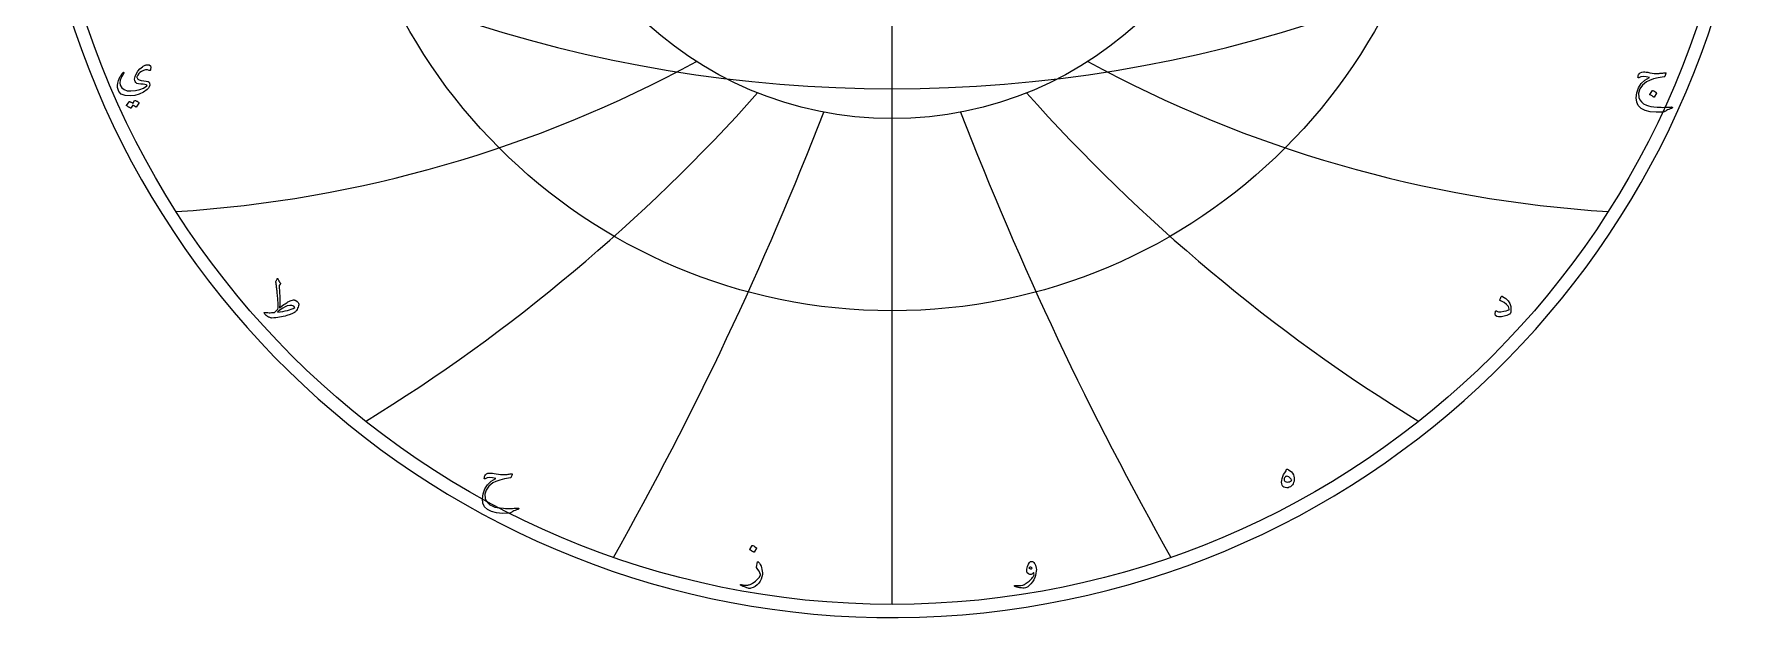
# Model space of a CAD drawing. Header units: millimetres. Extents: x -128 to 128, y -128 to 131.
# Drawn here: x -127.3 to 127.9, y -128 to -41.5 of the extents above; entities that cross this region are included whole.
import ezdxf

# ---------------------------------------------------------------- set-up
doc = ezdxf.new("R2010")
doc.units = ezdxf.units.MM
for name, color, linetype in [('CUT_OUTER', 1, 'Continuous'), ('ENGRAVE', 7, 'Continuous'), ('ENGRAVE_FINE', 8, 'Continuous'), ('TEXT', 5, 'Continuous')]:
    doc.layers.add(name, color=color, linetype=linetype)

msp = doc.modelspace()

# ---------------------------------------------------------------- linework, layer by layer
at = {"layer": 'CUT_OUTER'}
msp.add_arc((0, 0), 127.95, 185.9764, 87.8052, dxfattribs=at)
at = {"layer": 'ENGRAVE'}
for points in [[(0, -126), (0, 126)], [(0, -126), (0, -53.99)]]:
    msp.add_lwpolyline(points, dxfattribs=at)
for radius in [126, 82.48, 53.99]:
    msp.add_circle((0, 0), radius, dxfattribs=at)
for centre, radius, start, end in [((-117.94, 117.94), 186.07, 273.6083, 298.5417), ((117.94, 117.94), 186.07, 241.4583, 266.3917), ((-215.72, 124.54), 262.39, 301.6301, 318.2524), ((215.72, 124.54), 262.39, 221.7476, 238.3699), ((-479.94, 128.6), 503.67, 330.5516, 338.8627), ((479.94, 128.6), 503.67, 201.1373, 209.4484)]:
    msp.add_arc(centre, radius, start, end, dxfattribs=at)
at = {"layer": 'ENGRAVE_FINE'}
msp.add_arc((0, 153.85), 203.41, 231.7741, 308.2259, dxfattribs=at)
at = {"layer": 'TEXT'}
for points in [[(-110.22, -46.84), (-110.47, -46.76), (-110.75, -46.75), (-111.05, -46.83), (-111.39, -46.99), (-111.61, -47.14), (-111.78, -47.32), (-111.93, -47.52), (-112.03, -47.76), (-112.05, -47.81), (-112.05, -47.86), (-112.04, -47.91), (-112.02, -47.96), (-111.9, -48.13), (-111.69, -48.25), (-111.4, -48.34), (-111.03, -48.38), (-110.66, -48.42), (-110.39, -48.49), (-110.23, -48.59), (-110.16, -48.73), (-110.15, -49.01), (-110.21, -49.26), (-110.33, -49.48), (-110.51, -49.67), (-111.09, -50.07), (-111.7, -50.36), (-112.35, -50.54), (-113.04, -50.63), (-113.79, -50.57), (-114.36, -50.35), (-114.73, -49.95), (-114.91, -49.37), (-114.93, -49.06), (-114.88, -48.71), (-114.78, -48.34), (-114.62, -47.95), (-114.57, -47.84), (-114.51, -47.73), (-114.45, -47.63), (-114.39, -47.53), (-114.33, -47.43), (-114.27, -47.34), (-114.2, -47.25), (-114.13, -47.17), (-114.1, -47.13), (-114.06, -47.12), (-114.03, -47.12), (-114.01, -47.15), (-113.99, -47.19), (-113.99, -47.22), (-114, -47.25), (-114.02, -47.29), (-114.33, -47.8), (-114.52, -48.27), (-114.58, -48.68), (-114.51, -49.04), (-114.28, -49.42), (-113.95, -49.69), (-113.51, -49.85), (-112.96, -49.89), (-112.26, -49.84), (-111.63, -49.69), (-111.07, -49.46), (-110.58, -49.14), (-110.55, -49.11), (-110.54, -49.09), (-110.55, -49.06), (-110.57, -49.03), (-110.68, -48.98), (-110.86, -48.94), (-111.11, -48.9), (-111.45, -48.88), (-111.79, -48.84), (-112.04, -48.76), (-112.22, -48.64), (-112.32, -48.49), (-112.37, -48.31), (-112.38, -48.12), (-112.36, -47.93), (-112.31, -47.72), (-112.13, -47.32), (-111.89, -46.95), (-111.59, -46.61), (-111.21, -46.31), (-111.11, -46.23), (-111.02, -46.17), (-110.92, -46.12), (-110.83, -46.07), (-110.75, -46.04), (-110.66, -46.01), (-110.58, -46), (-110.51, -45.99), (-110.21, -46.02), (-110.03, -46.15), (-109.97, -46.38), (-110.01, -46.71), (-110.05, -46.8), (-110.1, -46.85), (-110.15, -46.86), (-110.22, -46.84)], [(114.79, -47.32), (114.61, -47.74), (114.59, -47.77), (114.57, -47.79), (114.55, -47.8), (114.52, -47.81), (113.66, -47.94), (112.95, -48.11), (112.37, -48.31), (111.93, -48.54), (111.32, -49.04), (110.92, -49.59), (110.75, -50.19), (110.79, -50.84), (110.93, -51.19), (111.16, -51.5), (111.49, -51.77), (111.91, -52), (112.2, -52.1), (112.57, -52.18), (113.01, -52.25), (113.52, -52.29), (113.8, -52.3), (114.07, -52.31), (114.33, -52.32), (114.59, -52.31), (114.85, -52.31), (115.1, -52.3), (115.35, -52.29), (115.58, -52.27), (115.64, -52.26), (115.68, -52.27), (115.72, -52.28), (115.74, -52.3), (115.75, -52.32), (115.75, -52.35), (115.75, -52.37), (115.74, -52.4), (115.73, -52.41), (115.72, -52.43), (115.71, -52.43), (115.7, -52.44), (115.68, -52.45), (115.67, -52.45), (115.65, -52.46), (115.64, -52.47), (115.42, -52.54), (115.22, -52.61), (115.05, -52.69), (114.9, -52.77), (114.81, -52.83), (114.73, -52.88), (114.65, -52.92), (114.58, -52.95), (114.52, -52.97), (114.47, -52.99), (114.44, -53), (114.41, -53.01), (113.35, -53.05), (112.45, -52.97), (111.71, -52.78), (111.12, -52.48), (110.7, -52.06), (110.46, -51.53), (110.38, -50.9), (110.47, -50.17), (110.73, -49.43), (111.12, -48.8), (111.66, -48.28), (112.35, -47.87), (111.86, -47.78), (111.44, -47.76), (111.08, -47.8), (110.78, -47.92), (110.76, -47.93), (110.73, -47.94), (110.71, -47.94), (110.69, -47.94), (110.67, -47.93), (110.66, -47.92), (110.66, -47.91), (110.65, -47.89), (110.66, -47.79), (110.68, -47.69), (110.7, -47.6), (110.73, -47.51), (110.83, -47.33), (110.99, -47.19), (111.2, -47.1), (111.47, -47.07), (111.65, -47.07), (111.86, -47.09), (112.12, -47.12), (112.43, -47.18), (112.74, -47.24), (113.03, -47.28), (113.29, -47.3), (113.53, -47.3), (113.65, -47.29), (113.77, -47.28), (113.9, -47.27), (114.04, -47.26), (114.18, -47.25), (114.33, -47.23), (114.48, -47.21), (114.65, -47.18), (114.74, -47.18), (114.8, -47.2), (114.81, -47.25), (114.79, -47.32)], [(112.8, -49.83), (112.81, -49.82), (112.82, -49.81), (112.84, -49.81), (112.86, -49.81), (113.01, -49.87), (113.15, -49.95), (113.28, -50.04), (113.41, -50.14), (113.42, -50.15), (113.43, -50.17), (113.42, -50.19), (113.42, -50.2), (113.05, -50.79), (113.04, -50.8), (113.02, -50.81), (113, -50.8), (112.98, -50.78), (112.95, -50.77), (112.92, -50.74), (112.87, -50.71), (112.81, -50.67), (112.74, -50.63), (112.65, -50.57), (112.55, -50.51), (112.43, -50.44), (112.42, -50.43), (112.41, -50.42), (112.41, -50.41), (112.42, -50.39)], [(-112.38, -51.31), (-112.37, -51.3), (-112.36, -51.29), (-112.34, -51.29), (-112.32, -51.29), (-112.24, -51.32), (-112.17, -51.35), (-112.1, -51.39), (-112.03, -51.42), (-111.96, -51.46), (-111.9, -51.51), (-111.83, -51.56), (-111.77, -51.61), (-111.76, -51.63), (-111.75, -51.64), (-111.76, -51.66), (-111.76, -51.68), (-112.14, -52.27), (-112.15, -52.28), (-112.16, -52.28), (-112.18, -52.27), (-112.2, -52.25), (-112.22, -52.24), (-112.25, -52.22), (-112.29, -52.19), (-112.34, -52.16), (-112.4, -52.13), (-112.47, -52.08), (-112.55, -52.04), (-112.65, -51.98), (-112.94, -52.44), (-112.95, -52.45), (-112.97, -52.46), (-112.99, -52.45), (-113.02, -52.43), (-113.04, -52.41), (-113.07, -52.39), (-113.12, -52.36), (-113.18, -52.32), (-113.25, -52.28), (-113.34, -52.22), (-113.44, -52.16), (-113.56, -52.09), (-113.57, -52.08), (-113.58, -52.07), (-113.58, -52.05), (-113.57, -52.04), (-113.19, -51.48), (-113.18, -51.47), (-113.16, -51.46), (-113.15, -51.46), (-113.13, -51.46), (-113.06, -51.48), (-113, -51.51), (-112.94, -51.54), (-112.88, -51.57), (-112.82, -51.6), (-112.77, -51.64), (-112.71, -51.68), (-112.66, -51.72)], [(-91.43, -78.13), (-91.39, -78.05), (-91.36, -77.97), (-91.33, -77.91), (-91.3, -77.85), (-91.28, -77.81), (-91.26, -77.77), (-91.25, -77.75), (-91.25, -77.74), (-91.23, -77.72), (-91.22, -77.71), (-91.2, -77.7), (-91.18, -77.7), (-91.16, -77.7), (-91.14, -77.71), (-91.13, -77.72), (-91.12, -77.74), (-91.08, -77.84), (-91.05, -77.93), (-91.01, -78), (-90.98, -78.07), (-90.97, -78.1), (-90.95, -78.13), (-90.93, -78.16), (-90.9, -78.19), (-90.88, -78.23), (-90.85, -78.27), (-90.81, -78.31), (-90.78, -78.35), (-90.75, -78.39), (-90.74, -78.43), (-90.75, -78.47), (-90.78, -78.51), (-90.92, -78.7), (-90.94, -78.73), (-90.96, -78.77), (-90.96, -78.8), (-90.96, -78.83), (-90.89, -79.69), (-90.84, -80.38), (-90.82, -80.91), (-90.82, -81.27), (-90.83, -81.41), (-90.84, -81.54), (-90.85, -81.65), (-90.86, -81.75), (-90.87, -81.84), (-90.88, -81.92), (-90.89, -81.98), (-90.9, -82.04), (-90.67, -81.86), (-90.45, -81.7), (-90.26, -81.56), (-90.07, -81.44), (-89.91, -81.33), (-89.77, -81.24), (-89.64, -81.16), (-89.53, -81.1), (-89.33, -81.02), (-89.15, -80.95), (-88.98, -80.9), (-88.82, -80.87), (-88.74, -80.87), (-88.65, -80.88), (-88.56, -80.92), (-88.47, -80.97), (-88.28, -81.1), (-88.14, -81.23), (-88.06, -81.36), (-88.02, -81.47), (-88.02, -81.61), (-88.05, -81.76), (-88.11, -81.92), (-88.2, -82.1), (-88.29, -82.28), (-88.38, -82.43), (-88.46, -82.55), (-88.54, -82.64), (-88.69, -82.75), (-88.95, -82.87), (-89.32, -83.01), (-89.79, -83.17), (-90.06, -83.25), (-90.33, -83.32), (-90.6, -83.37), (-90.88, -83.43), (-91.16, -83.47), (-91.45, -83.5), (-91.73, -83.53), (-92.02, -83.55), (-92.13, -83.53), (-92.23, -83.5), (-92.32, -83.47), (-92.41, -83.44), (-92.5, -83.4), (-92.58, -83.36), (-92.66, -83.32), (-92.73, -83.27), (-92.87, -83.17), (-92.98, -83.08), (-93.06, -82.98), (-93.13, -82.88), (-93.16, -82.8), (-93.17, -82.75), (-93.15, -82.72), (-93.1, -82.71), (-92.95, -82.73), (-92.8, -82.74), (-92.63, -82.75), (-92.45, -82.76), (-92.26, -82.76), (-92.06, -82.75), (-91.85, -82.74), (-91.63, -82.73), (-91.12, -82.23), (-91.11, -82.02), (-91.1, -81.82), (-91.1, -81.61), (-91.1, -81.4), (-91.11, -81.19), (-91.12, -80.98), (-91.14, -80.76), (-91.15, -80.55), (-91.17, -80.33), (-91.2, -80.12), (-91.22, -79.92), (-91.24, -79.72), (-91.26, -79.53), (-91.28, -79.35), (-91.31, -79.17), (-91.32, -79), (-91.34, -78.85), (-91.36, -78.71), (-91.38, -78.59), (-91.39, -78.49), (-91.4, -78.41), (-91.41, -78.34), (-91.42, -78.3), (-91.43, -78.27), (-91.44, -78.24), (-91.44, -78.2), (-91.43, -78.17), (-91.43, -78.13)], [(90.17, -80.84), (90.2, -80.75), (90.23, -80.66), (90.26, -80.59), (90.29, -80.53), (90.32, -80.47), (90.35, -80.42), (90.37, -80.38), (90.4, -80.35), (90.43, -80.32), (90.48, -80.31), (90.52, -80.31), (90.57, -80.34), (91.03, -80.64), (91.38, -81), (91.63, -81.41), (91.77, -81.86), (91.79, -81.99), (91.81, -82.12), (91.81, -82.24), (91.81, -82.36), (91.8, -82.48), (91.79, -82.6), (91.77, -82.7), (91.74, -82.81), (91.71, -82.86), (91.67, -82.91), (91.63, -82.95), (91.57, -82.99), (91.39, -83.08), (91.2, -83.16), (91, -83.23), (90.8, -83.28), (90.59, -83.32), (90.38, -83.35), (90.17, -83.37), (89.95, -83.38), (89.69, -83.34), (89.53, -83.19), (89.47, -82.94), (89.51, -82.59), (89.53, -82.55), (89.55, -82.52), (89.57, -82.5), (89.61, -82.49), (89.63, -82.49), (89.66, -82.5), (89.69, -82.52), (89.72, -82.54), (89.82, -82.59), (89.94, -82.62), (90.11, -82.63), (90.3, -82.61), (90.73, -82.55), (91.08, -82.48), (91.34, -82.4), (91.53, -82.32), (91.54, -82.31), (91.55, -82.29), (91.55, -82.26), (91.55, -82.23), (91.42, -81.86), (91.16, -81.54), (90.79, -81.26), (90.29, -81.02), (90.22, -80.98), (90.18, -80.94), (90.16, -80.89), (90.17, -80.84)], [(-89.77, -81.75), (-90.07, -81.88), (-90.4, -82.07), (-90.77, -82.34), (-91.17, -82.67), (-90.78, -82.63), (-90.41, -82.57), (-90.06, -82.5), (-89.73, -82.42), (-89.42, -82.32), (-89.14, -82.22), (-88.87, -82.11), (-88.62, -81.99), (-88.79, -81.79), (-89.04, -81.68), (-89.36, -81.67), (-89.77, -81.75)], [(-56.37, -106.78), (-56.55, -107.19), (-56.57, -107.22), (-56.59, -107.24), (-56.61, -107.26), (-56.64, -107.26), (-57.5, -107.4), (-58.22, -107.57), (-58.79, -107.76), (-59.23, -107.99), (-59.85, -108.49), (-60.24, -109.04), (-60.41, -109.64), (-60.37, -110.29), (-60.23, -110.64), (-60, -110.95), (-59.68, -111.22), (-59.25, -111.45), (-58.96, -111.56), (-58.59, -111.64), (-58.15, -111.7), (-57.64, -111.75), (-57.36, -111.76), (-57.09, -111.77), (-56.83, -111.77), (-56.57, -111.77), (-56.31, -111.76), (-56.06, -111.75), (-55.82, -111.74), (-55.58, -111.72), (-55.52, -111.72), (-55.48, -111.72), (-55.44, -111.74), (-55.42, -111.75), (-55.41, -111.78), (-55.41, -111.8), (-55.41, -111.83), (-55.42, -111.86), (-55.43, -111.87), (-55.44, -111.88), (-55.45, -111.89), (-55.47, -111.9), (-55.48, -111.9), (-55.49, -111.91), (-55.51, -111.92), (-55.52, -111.92), (-55.75, -112), (-55.94, -112.07), (-56.11, -112.15), (-56.26, -112.23), (-56.35, -112.28), (-56.44, -112.33), (-56.51, -112.37), (-56.58, -112.41), (-56.64, -112.43), (-56.69, -112.45), (-56.73, -112.46), (-56.75, -112.47), (-57.81, -112.51), (-58.71, -112.43), (-59.45, -112.24), (-60.04, -111.93), (-60.46, -111.51), (-60.71, -110.99), (-60.78, -110.36), (-60.69, -109.63), (-60.43, -108.89), (-60.04, -108.26), (-59.5, -107.74), (-58.81, -107.33), (-59.3, -107.23), (-59.72, -107.21), (-60.08, -107.26), (-60.38, -107.38), (-60.4, -107.39), (-60.43, -107.4), (-60.45, -107.4), (-60.47, -107.4), (-60.49, -107.39), (-60.5, -107.38), (-60.51, -107.36), (-60.51, -107.34), (-60.5, -107.25), (-60.48, -107.15), (-60.46, -107.06), (-60.43, -106.96), (-60.33, -106.78), (-60.18, -106.65), (-59.96, -106.56), (-59.69, -106.52), (-59.52, -106.52), (-59.3, -106.54), (-59.04, -106.58), (-58.74, -106.64), (-58.42, -106.69), (-58.13, -106.73), (-57.87, -106.75), (-57.63, -106.75), (-57.51, -106.75), (-57.39, -106.74), (-57.26, -106.73), (-57.13, -106.72), (-56.98, -106.7), (-56.83, -106.68), (-56.68, -106.66), (-56.51, -106.64), (-56.42, -106.63), (-56.37, -106.66), (-56.35, -106.7), (-56.37, -106.78)], [(58.5, -106), (58.57, -105.97), (58.65, -105.97), (58.73, -105.98), (58.82, -106.03), (59.05, -106.18), (59.25, -106.35), (59.4, -106.55), (59.53, -106.77), (59.61, -107), (59.66, -107.23), (59.66, -107.46), (59.63, -107.71), (59.56, -107.93), (59.48, -108.12), (59.37, -108.29), (59.23, -108.44), (59.08, -108.56), (58.92, -108.64), (58.74, -108.7), (58.56, -108.71), (58.32, -108.69), (58.12, -108.63), (57.97, -108.51), (57.86, -108.34), (57.8, -108.14), (57.77, -107.9), (57.79, -107.64), (57.85, -107.34), (57.95, -107.04), (58.08, -106.75), (58.25, -106.47), (58.45, -106.21), (58.46, -106.2), (58.46, -106.18), (58.46, -106.15), (58.47, -106.11), (58.47, -106.07), (58.47, -106.04), (58.49, -106.02), (58.5, -106)], [(59.24, -107.67), (59.27, -107.63), (59.28, -107.57), (59.25, -107.51), (59.2, -107.43), (59.02, -107.24), (58.85, -107.1), (58.68, -107.02), (58.51, -107), (58.43, -107.02), (58.36, -107.06), (58.29, -107.13), (58.23, -107.23), (58.18, -107.33), (58.15, -107.42), (58.14, -107.51), (58.15, -107.57), (58.2, -107.7), (58.29, -107.79), (58.43, -107.84), (58.6, -107.86), (58.78, -107.85), (58.95, -107.81), (59.11, -107.75), (59.24, -107.67)], [(-20.75, -117.29), (-20.74, -117.28), (-20.73, -117.28), (-20.71, -117.28), (-20.69, -117.28), (-20.54, -117.34), (-20.4, -117.41), (-20.26, -117.5), (-20.14, -117.6), (-20.13, -117.62), (-20.12, -117.63), (-20.12, -117.65), (-20.13, -117.67), (-20.49, -118.25), (-20.51, -118.27), (-20.52, -118.27), (-20.55, -118.26), (-20.57, -118.25), (-20.59, -118.23), (-20.63, -118.21), (-20.67, -118.18), (-20.73, -118.14), (-20.81, -118.09), (-20.89, -118.04), (-21, -117.97), (-21.11, -117.91), (-21.13, -117.89), (-21.14, -117.88), (-21.14, -117.87), (-21.13, -117.86)], [(-19.96, -119.7), (-19.96, -119.69), (-19.95, -119.68), (-19.94, -119.67), (-19.94, -119.66), (-19.91, -119.66), (-19.89, -119.67), (-19.86, -119.69), (-19.82, -119.72), (-19.68, -119.89), (-19.56, -120.09), (-19.45, -120.31), (-19.37, -120.55), (-19.31, -120.82), (-19.27, -121.08), (-19.25, -121.34), (-19.26, -121.59), (-19.33, -121.92), (-19.44, -122.24), (-19.6, -122.55), (-19.8, -122.84), (-20.05, -123.11), (-20.32, -123.33), (-20.64, -123.49), (-20.98, -123.61), (-21.07, -123.63), (-21.17, -123.64), (-21.26, -123.63), (-21.35, -123.6), (-21.57, -123.53), (-21.76, -123.46), (-21.93, -123.4), (-22.08, -123.34), (-22.22, -123.28), (-22.32, -123.23), (-22.41, -123.19), (-22.48, -123.15), (-22.49, -123.14), (-22.5, -123.13), (-22.5, -123.12), (-22.51, -123.11), (-22.51, -123.09), (-22.5, -123.08), (-22.49, -123.07), (-22.48, -123.05), (-22.47, -123.04), (-22.45, -123.04), (-22.44, -123.04), (-22.41, -123.05), (-22.28, -123.08), (-22.15, -123.11), (-22.03, -123.13), (-21.92, -123.15), (-21.81, -123.16), (-21.7, -123.17), (-21.6, -123.16), (-21.5, -123.15), (-21.4, -123.14), (-21.3, -123.11), (-21.19, -123.08), (-21.09, -123.04), (-20.97, -122.99), (-20.86, -122.93), (-20.74, -122.87), (-20.62, -122.79), (-20.27, -122.54), (-19.98, -122.28), (-19.74, -121.99), (-19.54, -121.68), (-19.53, -121.65), (-19.52, -121.62), (-19.52, -121.59), (-19.53, -121.55), (-19.61, -121.33), (-19.74, -121.09), (-19.91, -120.83), (-20.13, -120.54), (-20.14, -120.52), (-20.15, -120.5), (-20.15, -120.49), (-20.15, -120.48)], [(20.08, -120.36), (20.22, -120.03), (20.37, -119.8), (20.54, -119.66), (20.71, -119.62), (20.82, -119.64), (20.93, -119.69), (21.03, -119.79), (21.13, -119.93), (21.18, -120), (21.22, -120.08), (21.26, -120.17), (21.29, -120.25), (21.31, -120.34), (21.34, -120.43), (21.36, -120.52), (21.37, -120.61), (21.39, -120.83), (21.37, -121.08), (21.33, -121.37), (21.26, -121.69), (21.15, -122.03), (21, -122.35), (20.81, -122.66), (20.58, -122.95), (20.33, -123.21), (20.12, -123.4), (19.93, -123.51), (19.76, -123.56), (19.59, -123.57), (19.4, -123.57), (19.18, -123.55), (18.94, -123.52), (18.82, -123.5), (18.7, -123.48), (18.6, -123.45), (18.5, -123.43), (18.42, -123.4), (18.34, -123.38), (18.27, -123.36), (18.21, -123.33), (18.17, -123.31), (18.14, -123.29), (18.13, -123.27), (18.13, -123.24), (18.14, -123.21), (18.16, -123.2), (18.19, -123.19), (18.23, -123.19), (18.53, -123.22), (18.82, -123.22), (19.1, -123.2), (19.38, -123.15), (19.47, -123.12), (19.56, -123.08), (19.67, -123.02), (19.78, -122.95), (19.9, -122.87), (20.04, -122.77), (20.18, -122.66), (20.33, -122.53), (20.47, -122.39), (20.61, -122.27), (20.72, -122.15), (20.82, -122.03), (20.91, -121.92), (20.98, -121.82), (21.03, -121.72), (21.06, -121.62), (21.04, -121.48), (21.02, -121.37), (21, -121.3), (20.97, -121.27), (20.81, -121.45), (20.64, -121.55), (20.44, -121.56), (20.22, -121.49), (20.04, -121.33), (19.96, -121.09), (19.97, -120.77), (20.08, -120.36)], [(20.78, -120.65), (20.67, -120.51), (20.55, -120.46), (20.43, -120.49), (20.3, -120.61), (20.41, -120.7), (20.52, -120.73), (20.65, -120.71), (20.78, -120.65)]]:
    msp.add_lwpolyline(points, close=True, dxfattribs=at)

doc.saveas('drawing.dxf')
